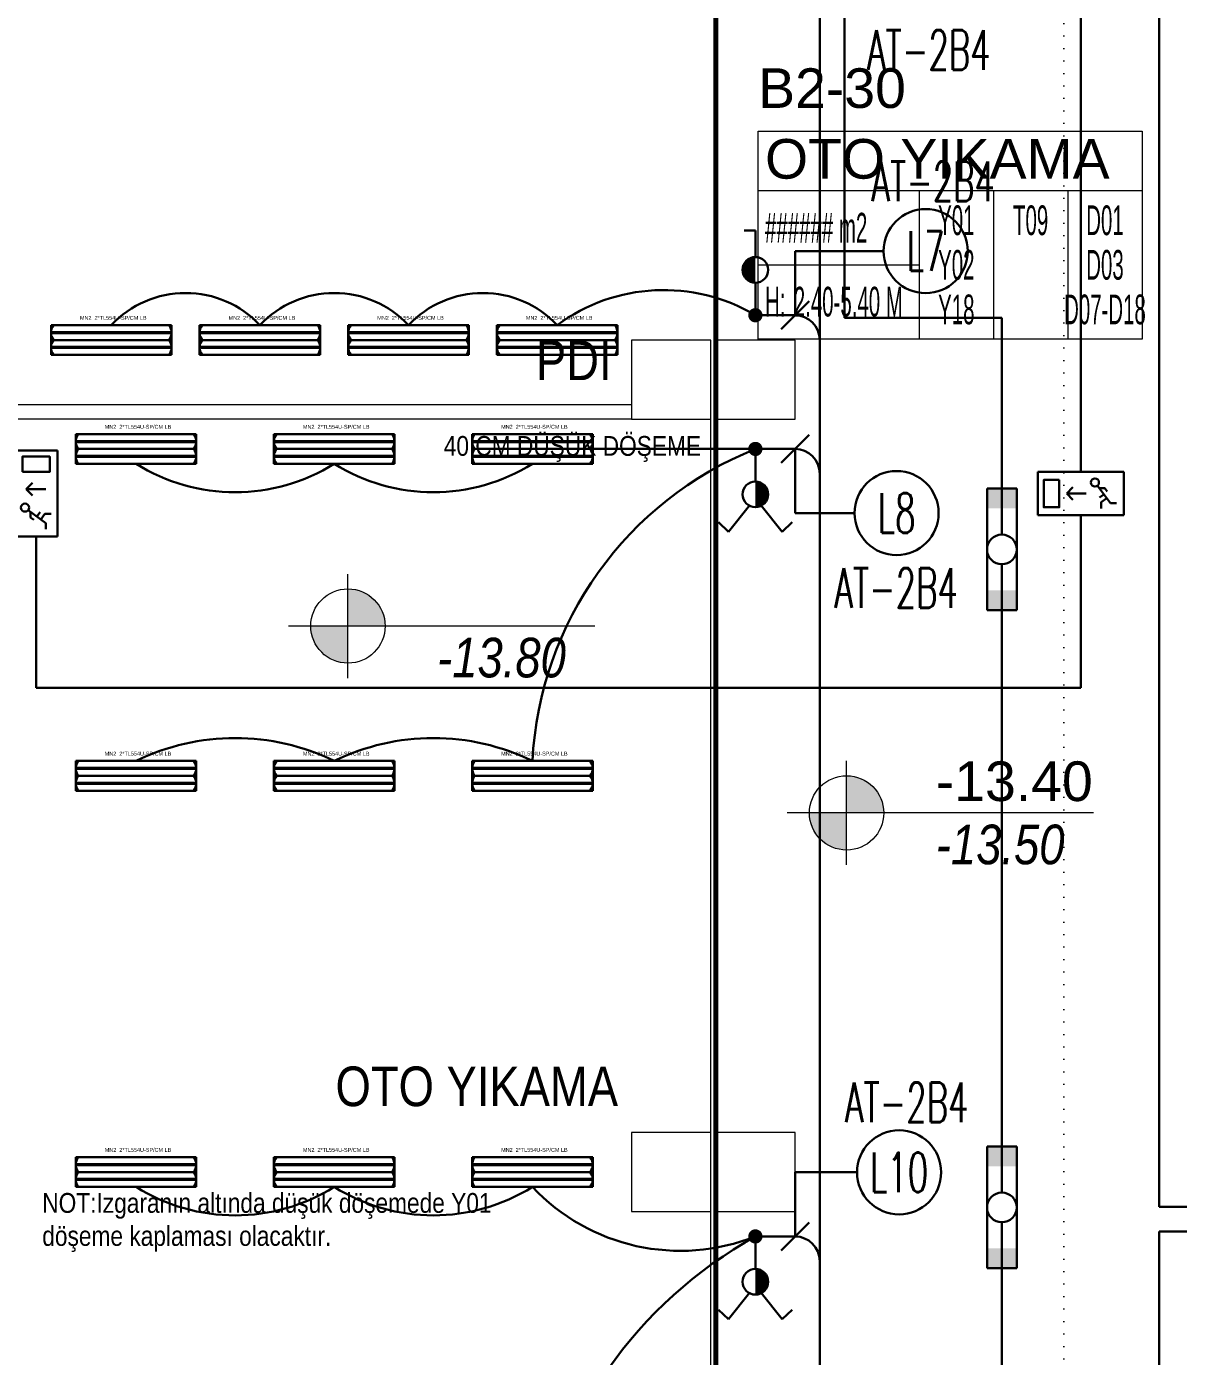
# Model space of a CAD drawing. Header units: metres. Extents: x -13316 to 152404, y -3899 to 30226.
# Drawn here: x 7150 to 8312, y 2574 to 3916 of the extents above; entities that cross this region are included whole.
import ezdxf
from ezdxf.enums import TextEntityAlignment as Align

# ---------------------------------------------------------------- set-up
doc = ezdxf.new("R2010")
doc.units = ezdxf.units.M
doc.header["$LTSCALE"] = 100
doc.header["$MEASUREMENT"] = 0
doc.linetypes.add('DOT2', pattern=[0.125, 0, -0.125])
doc.layers.get('0').update_dxf_attribs({"color": 9, "lineweight": 9})
for name, color, linetype, lineweight in [('00', 9, 'Continuous', 9), ('01', 9, 'Continuous', 9), ('06D', 9, 'Continuous', 9), ('20', 9, 'DOT2', 9), ('21', 9, 'Continuous', 9), ('21_mahal200', 9, 'Continuous', 9), ('E-1x8 W ACİL ÇIKIŞ ARMATÜRÜ (TİP1)', 7, 'Continuous', 30), ('E-1x8 W ACİL ÇIKIŞ ARMATÜRÜ (TİP2)', 7, 'Continuous', 30), ('E-2x36 W SIVAÜSTÜ FLUORESAN ARMATÜR (ETANŞ)', 7, 'Continuous', 30), ('E-2x54 W SIVAÜSTÜ FLUORESAN YÜKSEK TAVAN ARMATÜRÜ', 7, 'Continuous', 30), ('E-ANAHTAR (ETANŞ)', 7, 'Continuous', 30), ('E-KABLO', 7, 'Continuous', 30), ('E-KOMÜTATÖR ANAHTAR (ETANŞ)', 7, 'Continuous', 30), ('E-LINYE', 7, 'Continuous', 30)]:
    doc.layers.add(name, color=color, linetype=linetype, lineweight=lineweight)
doc.styles.add('Arial', font='arial.ttf', dxfattribs={"height": 2.5})
doc.styles.add('E-YAZI', font='txttw.shx')
doc.styles.add('MuuM_TEXT-ITALIC', font='ARIALNI.TTF')
doc.styles.add('MuuM_TEXT-STANDART', font='ARIALN.TTF')

# ---------------------------------------------------------------- blocks, each defined once
blk = doc.blocks.new('2x54 W SIVAÜSTÜ FLUORESAN YÜKSEK TAVAN ARMATÜRÜ')
at = {"layer": 'E-2x54 W SIVAÜSTÜ FLUORESAN YÜKSEK TAVAN ARMATÜRÜ', "color": 4}
for p, q in [((-60.8, 15), (-60.8, -15)), ((-60.8, 15), (60.8, 15)), ((60.8, 15), (60.8, 0)), ((-60, 0), (-15, 0)), ((15, 0), (60, 0)), ((60.8, 0), (60.8, -15)), ((-60.8, -15), (60.8, -15))]:
    blk.add_line(p, q, dxfattribs=at)
at = {"layer": 'E-2x54 W SIVAÜSTÜ FLUORESAN YÜKSEK TAVAN ARMATÜRÜ', "color": 7}
for p, q in [((-60.8, 0), (60.8, 0)), ((-59.3, 8), (59.3, 8)), ((-59.2, 7), (59.4, 7)), ((-59.3, -7), (59.3, -7)), ((-59.2, -8), (59.4, -8))]:
    blk.add_line(p, q, dxfattribs=at)
for centre in [(-59.2, 7.6), (-59.2, 7.3), (59.4, 7.6), (59.4, 7.3), (-59.2, -7.4), (-59.2, -7.7), (59.4, -7.4), (59.4, -7.7)]:
    blk.add_circle(centre, 0.11, dxfattribs=at)
for centre, radius, start, end in [((-48.7, 7.5), 12.1, 141.86, 218.14), ((48.7, 7.5), 12.1, 321.86, 38.14), ((-59.1, 7.5), 0.515, 106.8674, 266.7612), ((-59.3, 7.5), 0.519, 289.2244, 84.4042), ((59.5, 7.5), 0.515, 106.8674, 266.7612), ((59.3, 7.5), 0.519, 289.2244, 84.4042), ((-48.7, -7.5), 12.1, 141.86, 218.14), ((-59.1, -7.5), 0.515, 106.8674, 266.7612), ((-59.3, -7.5), 0.519, 289.2244, 84.4042), ((48.7, -7.5), 12.1, 321.86, 38.14), ((59.5, -7.5), 0.515, 106.8674, 266.7612), ((59.3, -7.5), 0.519, 289.2244, 84.4042)]:
    blk.add_arc(centre, radius, start, end, dxfattribs=at)
at = {"layer": 'E-2x54 W SIVAÜSTÜ FLUORESAN YÜKSEK TAVAN ARMATÜRÜ', "color": 7, "style": 'Arial'}
blk.add_text('MN2  2*TL554U-SP/CM LB', height=3.951, dxfattribs=at).set_placement((-31.6, 20.4))
blk = doc.blocks.new('100_ANAHTAR (ETANŞ)')
at = {"layer": 'E-ANAHTAR (ETANŞ)', "color": 4}
for p, q in [((0, 5.345), (-0.714, 5.345)), ((0, 3.673), (0, 5.345)), ((0, 2.053), (0, 0))]:
    blk.add_line(p, q, dxfattribs=at)
at = {"layer": 'E-ANAHTAR (ETANŞ)', "color": 4, "const_width": 0.81}
blk.add_lwpolyline([(0, 3.268, 0.414214), (-0.405, 2.863, 0.414214), (0, 2.458, 0.414214)], format="xyb", dxfattribs=at)
at = {"layer": 'E-ANAHTAR (ETANŞ)', "color": 4}
blk.add_circle((0, 2.863), 0.81, dxfattribs=at)
blk = doc.blocks.new('100_KOMÜTATÖR ANAHTAR (ETANŞ)')
at = {"layer": 'E-KOMÜTATÖR ANAHTAR (ETANŞ)', "color": 4}
for p, q in [((-1.695, 5.222), (-2.326, 4.622)), ((-0.372, 3.563), (-1.695, 5.222)), ((0.372, 3.563), (1.695, 5.222)), ((1.695, 5.222), (2.326, 4.622)), ((0, 2.053), (0, 0))]:
    blk.add_line(p, q, dxfattribs=at)
at = {"layer": 'E-KOMÜTATÖR ANAHTAR (ETANŞ)', "color": 4, "const_width": 0.81}
blk.add_lwpolyline([(0, 3.268, 0.414214), (-0.405, 2.863, 0.414214), (0, 2.458, 0.414214)], format="xyb", dxfattribs=at)
at = {"layer": 'E-KOMÜTATÖR ANAHTAR (ETANŞ)', "color": 4}
blk.add_circle((0, 2.863), 0.81, dxfattribs=at)
blk = doc.blocks.new('100_1x8 W ACİL ÇIKIŞ ARMATÜRÜ (TİP1)')
at = {"layer": 'E-1x8 W ACİL ÇIKIŞ ARMATÜRÜ (TİP1)', "color": 4}
for p, q in [((-3.4, 3.4), (3.4, 3.4)), ((-3.4, 0), (-3.4, 3.4)), ((3.4, 3.4), (3.4, 0)), ((3.4, 0), (-3.4, 0))]:
    blk.add_line(p, q, dxfattribs=at)
at = {"layer": 'E-1x8 W ACİL ÇIKIŞ ARMATÜRÜ (TİP1)', "color": 1}
for p, q in [((-1.31, 2.32), (-2.33, 0.94)), ((-1.88, 2.13), (-2.07, 1.87)), ((-1.45, 2.13), (-1.88, 2.13)), ((1.11, 1.71), (0.62, 2.2)), ((-1.61, 1.01), (-2.04, 1.33)), ((-1.48, 1.38), (-1.82, 1.63)), ((1.11, 1.71), (-0.43, 1.71)), ((0.62, 1.21), (1.11, 1.7)), ((-2.82, 0.94), (-2.33, 0.94)), ((-1.61, 1.01), (-1.61, 0.52))]:
    blk.add_line(p, q, dxfattribs=at)
blk.add_lwpolyline([(1.71, 2.78), (2.92, 2.78), (2.92, 0.62), (1.71, 0.62)], close=True, dxfattribs=at)
blk.add_circle((-1.11, 2.57), 0.32, dxfattribs=at)
blk = doc.blocks.new('100_1x8 W ACİL ÇIKIŞ ARMATÜRÜ (TİP2)')
at = {"layer": 'E-1x8 W ACİL ÇIKIŞ ARMATÜRÜ (TİP2)', "color": 4}
for p, q in [((-3.4, 0), (-3.4, 3.4)), ((-3.4, 3.4), (3.4, 3.4)), ((3.4, 3.4), (3.4, 0)), ((3.4, 0), (-3.4, 0))]:
    blk.add_line(p, q, dxfattribs=at)
at = {"layer": 'E-1x8 W ACİL ÇIKIŞ ARMATÜRÜ (TİP2)', "color": 1}
for p, q in [((-1.31, 2.32), (-2.33, 0.94)), ((-1.88, 2.13), (-2.07, 1.87)), ((-1.45, 2.13), (-1.88, 2.13)), ((-0.16, 1.99), (0.34, 2.47)), ((0.34, 2.48), (0.34, 0.93)), ((0.34, 2.48), (0.84, 1.99)), ((-1.61, 1.01), (-2.04, 1.33)), ((-1.48, 1.38), (-1.82, 1.63)), ((-2.82, 0.94), (-2.33, 0.94)), ((-1.61, 1.01), (-1.61, 0.52))]:
    blk.add_line(p, q, dxfattribs=at)
blk.add_lwpolyline([(1.71, 2.78), (2.92, 2.78), (2.92, 0.62), (1.71, 0.62)], close=True, dxfattribs=at)
blk.add_circle((-1.11, 2.57), 0.32, dxfattribs=at)
blk = doc.blocks.new('100_2x36 W SIVAÜSTÜ FLUORESAN ARMATÜR (ETANŞ)')
at = {"layer": 'E-2x36 W SIVAÜSTÜ FLUORESAN ARMATÜR (ETANŞ)', "color": 4}
for p, q in [((-6.15, 1.5), (6.15, 1.5)), ((-6.15, 1.5), (-6.15, -1.5)), ((6.15, 1.5), (6.15, -1.5)), ((-1.5, 0), (-6.15, 0)), ((1.5, 0), (6.15, 0)), ((-6.15, -1.5), (6.15, -1.5))]:
    blk.add_line(p, q, dxfattribs=at)
blk.add_circle((0, 0), 1.5, dxfattribs=at)
for points in [[(-4.15, 1.5), (-4.15, -1.5), (-6.15, 1.5), (-6.15, -1.5)], [(4.15, 1.5), (4.15, -1.5), (6.15, 1.5), (6.15, -1.5)]]:
    blk.add_solid(points, dxfattribs=at)
blk = doc.blocks.new('p-kolon_80x80')
blk.add_lwpolyline([(-40, -40), (40, -40), (40, 40), (-40, 40)], close=True)
blk = doc.blocks.new('2.bod.sitatik')
at = {"layer": '01'}
for p in [(7480, -5390), (7565, -5390), (7480, -6190), (7565, -6190)]:
    blk.add_blockref('p-kolon_80x80', p, dxfattribs=at)
blk = doc.blocks.new('0_elevationtarget-p-bk')
h = blk.add_hatch(color=250)
h.paths.add_polyline_path([(1.875, 0, 0.414214), (0, 1.875), (0, 0)])
h.paths.add_polyline_path([(0, 0), (-1.875, 0, 0.414214), (0, -1.875)])
blk.add_line((0, -2.625), (0, 2.625))
blk.add_lwpolyline([(12.453, 0), (-3, 0)])
blk.add_circle((0, 0), 1.875)
at = {"style": 'Arial'}
blk.add_attdef('BITMISKOT', text='', height=2, dxfattribs=at).set_placement((4.5, 0), align=Align.BOTTOM_LEFT)
at = {"style": 'MuuM_TEXT-ITALIC'}
blk.add_attdef('FINISHINGFLOORLEVEL', text='', height=2, dxfattribs=at).set_placement((4.5, -0.592), align=Align.TOP_LEFT)
blk = doc.blocks.new('0_roomno2')
blk.add_lwpolyline([(19.375, -10.5), (0, -10.5), (0, 0), (19.375, 0)], close=True)
for points in [[(0, -3), (19.375, -3)], [(8.125, -3), (8.125, -10.5)], [(11.875, -3), (11.875, -10.5)], [(15.625, -3), (15.625, -10.5)], [(0, -6.75), (8.125, -6.75)]]:
    blk.add_lwpolyline(points)
at = {"style": 'MuuM_TEXT-STANDART', "width": 0.6}
blk.add_text('H:', height=1.5, dxfattribs=at).set_placement((0.35, -8.608), align=Align.MIDDLE_LEFT)
at = {"style": 'Arial'}
blk.add_attdef('ODANO', (0, 1.17), '', height=2, dxfattribs=at)
blk.add_attdef('MEKANADI', text='', height=2, dxfattribs=at).set_placement((0.35, -3), align=Align.BOTTOM_LEFT)
at = {"style": 'MuuM_TEXT-STANDART', "width": 0.6}
for tag, p in [('YER01', (10, -4.5)), ('TAVAN01', (13.75, -4.5)), ('DUVAR01', (17.5, -4.5)), ('YER02', (10, -6.75)), ('TAVAN02', (13.75, -6.75)), ('DUVAR02', (17.5, -6.75)), ('YER03', (10, -9)), ('TAVAN03', (13.75, -9)), ('DUVAR03', (17.5, -9))]:
    blk.add_attdef(tag, text='', height=1.5, dxfattribs=at).set_placement(p, align=Align.MIDDLE_CENTER)
for tag, p in [('M2', (0.35, -4.875)), ('TEMIZTAVANYUKSEKLIGI', (1.8, -8.608))]:
    blk.add_attdef(tag, text='', height=1.5, dxfattribs=at).set_placement(p, align=Align.MIDDLE_LEFT)
blk = doc.blocks.new('2.bod.Mimari')
at = {"layer": '00'}
blk.add_lwpolyline([(6820, -5415), (7440, -5415), (7440, -5430), (6820, -5430)], close=True, dxfattribs=at)
at = {"layer": '06D', "linetype": 'DOT2'}
blk.add_lwpolyline([(7876.12, -4350), (7876.12, -7755), (7876.12, -8105)], dxfattribs=at)
at = {"layer": '06D'}
blk.add_lwpolyline([(7520, -8550), (7520, -5430)], dxfattribs=at)
at = {"layer": '20', "const_width": 5}
blk.add_lwpolyline([(7525, -8550), (7525, -4630)], dxfattribs=at)
at = {"layer": '21'}
ref = blk.add_blockref('0_elevationtarget-p-bk', (7153.85, -5638.77), dxfattribs=dict(at, xscale=20, yscale=20, zscale=20))
ref.add_attrib('FINISHINGFLOORLEVEL', '-13.80', dxfattribs={"layer": '0', "height": 40, "style": 'MuuM_TEXT-ITALIC'}).set_placement((7243.85, -5650.62), align=Align.TOP_LEFT)
at = {"layer": '21', "xscale": 20, "yscale": 20, "zscale": 20}
blk.add_blockref('0_elevationtarget-p-bk', (7657.04, -5827.43), dxfattribs=at).add_auto_attribs({'BITMISKOT': '-13.40', 'FINISHINGFLOORLEVEL': '-13.50'})
at = {"layer": '21_mahal200'}
ref = blk.add_blockref('0_roomno2', (7567.77, -5139.12), dxfattribs=dict(at, xscale=20, yscale=20, zscale=20))
ref.add_attrib('ODANO', 'B2-30', (7567.77, -5115.72), dxfattribs={"layer": '0', "height": 40, "style": 'Arial'})
ref.add_attrib('MEKANADI', 'OTO YIKAMA', dxfattribs={"layer": '0', "height": 40, "style": 'Arial'}).set_placement((7574.77, -5199.12), align=Align.BOTTOM_LEFT)
ref.add_attrib('M2', '###### m2', dxfattribs={"layer": '0', "height": 30, "style": 'MuuM_TEXT-STANDART', "width": 0.6}).set_placement((7574.77, -5236.62), align=Align.MIDDLE_LEFT)
ref.add_attrib('TEMIZTAVANYUKSEKLIGI', '2.40-5.40 M', dxfattribs={"layer": '0', "height": 30, "style": 'MuuM_TEXT-STANDART', "width": 0.6}).set_placement((7603.77, -5311.28), align=Align.MIDDLE_LEFT)
ref.add_attrib('YER01', 'Y01', dxfattribs={"layer": '0', "height": 30, "style": 'MuuM_TEXT-STANDART', "width": 0.6}).set_placement((7767.77, -5229.12), align=Align.MIDDLE_CENTER)
ref.add_attrib('TAVAN01', 'T09', dxfattribs={"layer": '0', "height": 30, "style": 'MuuM_TEXT-STANDART', "width": 0.6}).set_placement((7842.77, -5229.12), align=Align.MIDDLE_CENTER)
ref.add_attrib('DUVAR01', 'D01', dxfattribs={"layer": '0', "height": 30, "style": 'MuuM_TEXT-STANDART', "width": 0.6}).set_placement((7917.77, -5229.12), align=Align.MIDDLE_CENTER)
ref.add_attrib('YER02', 'Y02', dxfattribs={"layer": '0', "height": 30, "style": 'MuuM_TEXT-STANDART', "width": 0.6}).set_placement((7767.77, -5274.12), align=Align.MIDDLE_CENTER)
ref.add_attrib('DUVAR02', 'D03', dxfattribs={"layer": '0', "height": 30, "style": 'MuuM_TEXT-STANDART', "width": 0.6}).set_placement((7917.77, -5274.12), align=Align.MIDDLE_CENTER)
ref.add_attrib('YER03', 'Y18', dxfattribs={"layer": '0', "height": 30, "style": 'MuuM_TEXT-STANDART', "width": 0.6}).set_placement((7767.77, -5319.12), align=Align.MIDDLE_CENTER)
ref.add_attrib('DUVAR03', 'D07-D18', dxfattribs={"layer": '0', "height": 30, "style": 'MuuM_TEXT-STANDART', "width": 0.6}).set_placement((7917.77, -5319.12), align=Align.MIDDLE_CENTER)
at = {"layer": '21', "style": 'MuuM_TEXT-STANDART'}
for s, height, p in [('PDI', 40, (7419.93, -5402.52)), ('40 CM DÜŞÜK DÖŞEME', 20, (7510.16, -5472.93)), ('OTO YIKAMA', 40, (7426.45, -6135.47))]:
    blk.add_text(s, height=height, dxfattribs=at).set_placement(p, align=Align.BOTTOM_RIGHT)
at = {"layer": '21', "insert": (6845.35, -6211.17), "char_height": 20, "width": 483.1245, "attachment_point": 1, "style": 'MuuM_TEXT-STANDART'}
blk.add_mtext('NOT:Izgaranın altında düşük döşemede Y01 döşeme kaplaması olacaktır.', dxfattribs=at)

msp = doc.modelspace()

# ---------------------------------------------------------------- linework, layer by layer
at = {"layer": 'E-KABLO', "color": 6}
for p, q in [((7975, 4310), (7975, 3622.34)), ((8292.5, 2725.04), (8292.5, 4053.63)), ((7885, 3625), (7925, 3625)), ((8133.75, 3622.34), (7975, 3622.34)), ((8133.75, 3450.13), (8133.75, 3622.34)), ((7885, 3490), (7720.8, 3490)), ((7885, 3490), (7925, 3490)), ((8133.75, 3328.53), (8133.75, 2785.84)), ((8536.25, 2725.04), (8292.5, 2725.04)), ((8486.25, 2700.04), (8292.5, 2700.04)), ((8292.5, 2700.04), (8292.5, 1396.44)), ((7885, 2695), (7925, 2695)), ((8133.75, 2664.24), (8133.75, 2121.54))]:
    msp.add_line(p, q, dxfattribs=at)
at = {"layer": 'E-KABLO', "color": 4}
for p, q in [((8213.45, 3466.76), (8213.45, 4270)), ((8213.45, 3423.24), (8213.45, 3248.94)), ((7159.12, 3401.48), (7159.12, 3248.94)), ((7159.12, 3248.94), (8213.45, 3248.94))]:
    msp.add_line(p, q, dxfattribs=at)
at = {"layer": 'E-KABLO', "color": 5}
for p, q in [((7950, 4028.63), (7950, 3600)), ((7950, 3600), (7950, 3465)), ((7950, 3465), (7950, 2670)), ((7950, 2670), (7950, 2185))]:
    msp.add_line(p, q, dxfattribs=at)
at = {"layer": 'E-KABLO', "color": 4, "linetype": 'Continuous', "const_width": 7.2}
for points in [[(7888.6, 3625, -1), (7881.4, 3625, -1)], [(7888.6, 3490, -1), (7881.4, 3490, -1)], [(7888.6, 2695, -1), (7881.4, 2695, -1)]]:
    msp.add_lwpolyline(points, format="xyb", close=True, dxfattribs=at)
at = {"layer": 'E-KABLO', "color": 6}
for centre, radius, start, end in [((7310, 3544.57), 102.88, 43.19815, 136.80185), ((7460, 3544.57), 102.88, 43.19815, 136.80185), ((7610, 3544.57), 102.88, 43.19815, 136.80185), ((7792.53, 3469.41), 181, 59.27667, 126.44814), ((7925, 3600), 25, 0, 90), ((8018.74, 3156.61), 359.21, 111.8585, 177.06615), ((7925, 3465), 25, 0, 90), ((7360, 3634.59), 188.33, 237.92839, 302.07161), ((7560, 3634.59), 188.33, 237.92839, 302.07161), ((7360, 2970.41), 227.72, 63.95106, 116.04894), ((7560, 2970.41), 227.72, 63.95106, 116.04894), ((7360, 2904.59), 188.33, 237.92839, 302.07161), ((7560, 2904.59), 188.33, 237.92839, 302.07161), ((7809.21, 2885.19), 204.73, 223.21473, 291.72765), ((8105.24, 2301.04), 451.34, 119.20697, 170.56901), ((7925, 2670), 25, 0, 90)]:
    msp.add_arc(centre, radius, start, end, dxfattribs=at)
at = {"layer": 'E-LINYE', "color": 7, "linetype": 'Continuous'}
for p, q in [((7925, 3625), (7925, 3689.71)), ((7925, 3689.71), (8014.37, 3689.71)), ((7910.86, 3610.86), (7939.14, 3639.14)), ((7910.86, 3475.86), (7939.14, 3504.14)), ((7925, 3490), (7925, 3425.29)), ((7925, 3425.29), (7985.04, 3425.29)), ((7925, 2695), (7925, 2759.71)), ((7925, 2759.71), (7987.6, 2759.71)), ((7910.86, 2680.86), (7939.14, 2709.14))]:
    msp.add_line(p, q, dxfattribs=at)
for centre in [(8056.81, 3689.71), (8027.48, 3425.29), (8030.04, 2759.71)]:
    msp.add_circle(centre, 42.44, dxfattribs=at)

# ---------------------------------------------------------------- block references
for name in ['2.bod.sitatik', '2.bod.Mimari']:
    msp.add_blockref(name, (320, 8950))
at = {"layer": 'E-1x8 W ACİL ÇIKIŞ ARMATÜRÜ (TİP1)', "xscale": -12.8, "yscale": 12.8, "zscale": 12.8}
msp.add_blockref('100_1x8 W ACİL ÇIKIŞ ARMATÜRÜ (TİP1)', (8213.45, 3423.24), dxfattribs=at)
at = {"layer": 'E-1x8 W ACİL ÇIKIŞ ARMATÜRÜ (TİP2)', "xscale": 12.8, "yscale": 12.8, "zscale": 12.8, "rotation": 90.00000000000004}
msp.add_blockref('100_1x8 W ACİL ÇIKIŞ ARMATÜRÜ (TİP2)', (7180.88, 3445), dxfattribs=at)
at = {"layer": 'E-2x36 W SIVAÜSTÜ FLUORESAN ARMATÜR (ETANŞ)', "xscale": 10, "yscale": 10, "zscale": 10, "rotation": 90}
for p in [(8133.75, 3388.63), (8133.75, 2724.34)]:
    msp.add_blockref('100_2x36 W SIVAÜSTÜ FLUORESAN ARMATÜR (ETANŞ)', p, dxfattribs=at)
at = {"layer": 'E-2x54 W SIVAÜSTÜ FLUORESAN YÜKSEK TAVAN ARMATÜRÜ', "color": 6}
for p in [(7235, 3600), (7385, 3600), (7535, 3600), (7685, 3600), (7260, 3490), (7460, 3490), (7660, 3490), (7260, 3160), (7460, 3160), (7660, 3160), (7260, 2760), (7460, 2760), (7660, 2760)]:
    msp.add_blockref('2x54 W SIVAÜSTÜ FLUORESAN YÜKSEK TAVAN ARMATÜRÜ', p, dxfattribs=at)
at = {"layer": 'E-ANAHTAR (ETANŞ)', "xscale": 16, "yscale": 16, "zscale": 16}
msp.add_blockref('100_ANAHTAR (ETANŞ)', (7885, 3625), dxfattribs=at)
at = {"layer": 'E-KOMÜTATÖR ANAHTAR (ETANŞ)', "xscale": 16, "yscale": 16, "zscale": 16, "rotation": 180}
for p in [(7885, 3490), (7885, 2695)]:
    msp.add_blockref('100_KOMÜTATÖR ANAHTAR (ETANŞ)', p, dxfattribs=at)

# ---------------------------------------------------------------- texts
at = {"layer": 'E-LINYE', "color": 3, "linetype": 'Continuous', "style": 'E-YAZI', "width": 0.6}
for s, p in [('AT-2B4', (8060.14, 3892.81)), ('AT-2B4', (8064.55, 3760.26)), ('L7', (8056.81, 3689.71)), ('L8', (8027.48, 3425.29)), ('AT-2B4', (8027.1, 3349.7)), ('AT-2B4', (8037.78, 2830.26)), ('L10', (8030.04, 2759.71))]:
    msp.add_text(s, height=40, dxfattribs=at).set_placement(p, align=Align.MIDDLE_CENTER)

doc.saveas('drawing.dxf')
